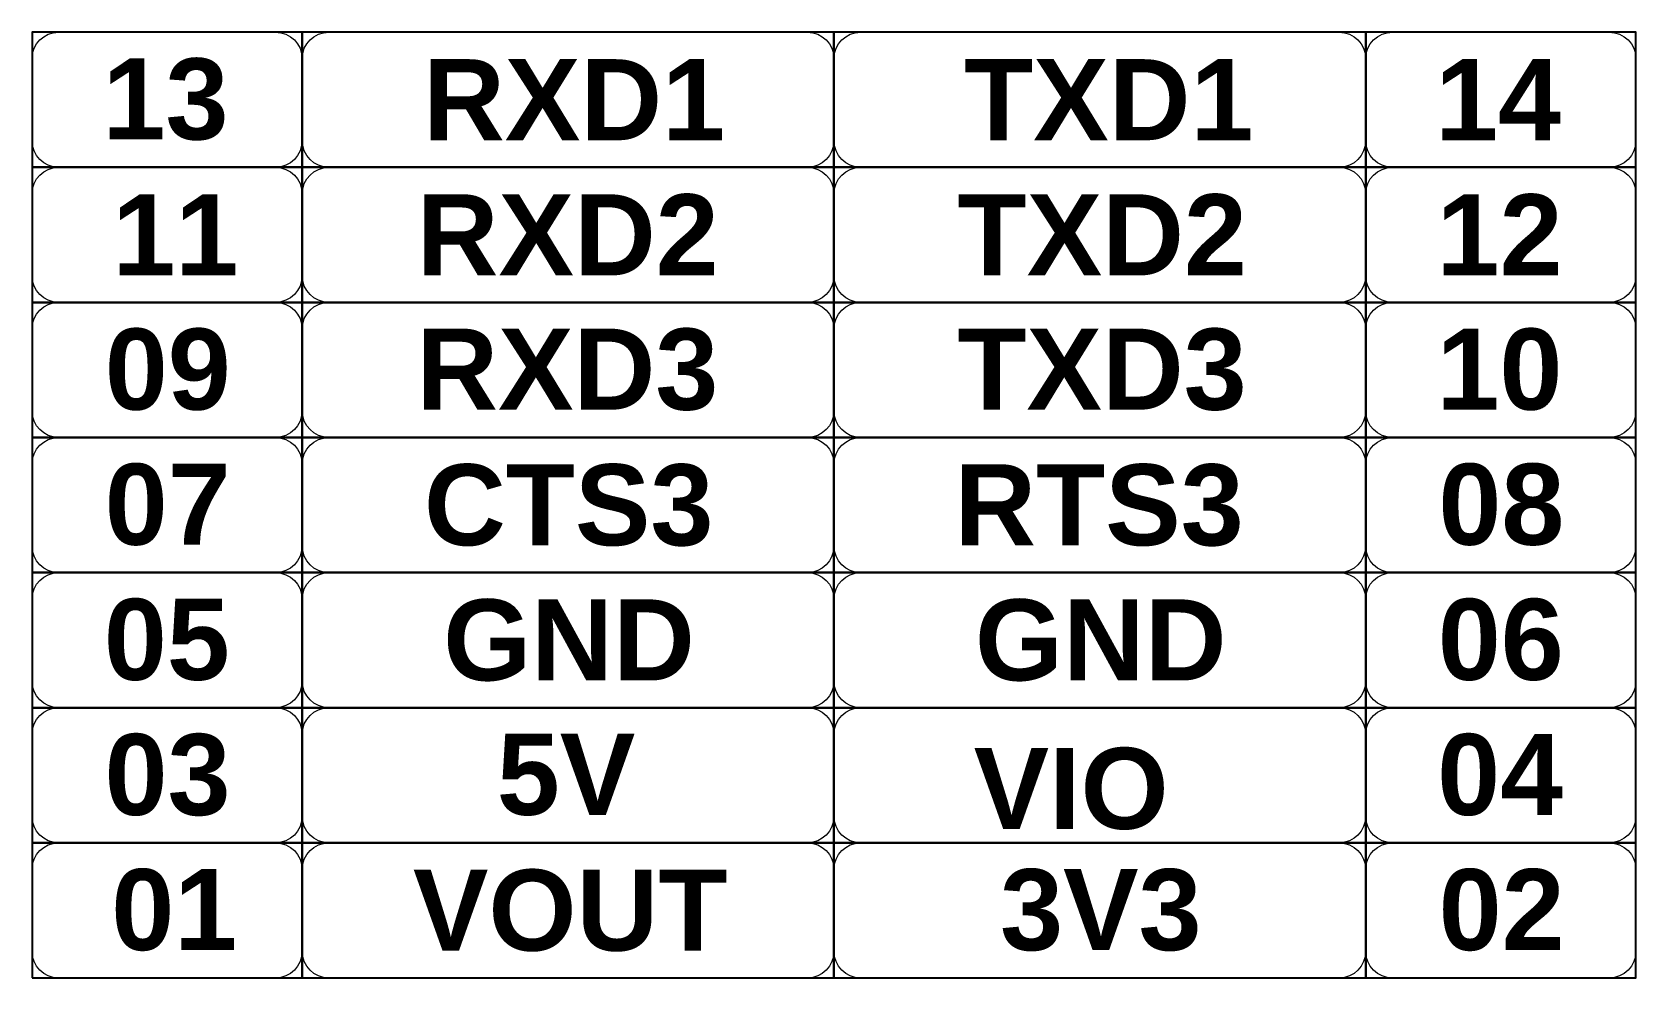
# Model space of a CAD drawing. Header units: inches. Extents: x -4.87 to -3.69, y 3.14 to 3.84.
import ezdxf

# ---------------------------------------------------------------- set-up
doc = ezdxf.new("R2010")
doc.units = ezdxf.units.IN
doc.header["$MEASUREMENT"] = 0
doc.layers.add('Layer 1', color=7, linetype='Continuous')
doc.styles.add('0', font='', dxfattribs={"height": 1})
doc.styles.add('1', font='', dxfattribs={"height": 1})
doc.styles.add('10', font='', dxfattribs={"height": 1})
doc.styles.add('11', font='', dxfattribs={"height": 1})
doc.styles.add('12', font='', dxfattribs={"height": 1})
doc.styles.add('13', font='', dxfattribs={"height": 1})
doc.styles.add('14', font='', dxfattribs={"height": 1})
doc.styles.add('15', font='', dxfattribs={"height": 1})
doc.styles.add('16', font='', dxfattribs={"height": 1})
doc.styles.add('17', font='', dxfattribs={"height": 1})
doc.styles.add('18', font='', dxfattribs={"height": 1})
doc.styles.add('19', font='', dxfattribs={"height": 1})
doc.styles.add('2', font='', dxfattribs={"height": 1})
doc.styles.add('20', font='', dxfattribs={"height": 1})
doc.styles.add('21', font='', dxfattribs={"height": 1})
doc.styles.add('22', font='', dxfattribs={"height": 1})
doc.styles.add('23', font='', dxfattribs={"height": 1})
doc.styles.add('24', font='', dxfattribs={"height": 1})
doc.styles.add('25', font='', dxfattribs={"height": 1})
doc.styles.add('26', font='', dxfattribs={"height": 1})
doc.styles.add('27', font='', dxfattribs={"height": 1})
doc.styles.add('3', font='', dxfattribs={"height": 1})
doc.styles.add('4', font='', dxfattribs={"height": 1})
doc.styles.add('5', font='', dxfattribs={"height": 1})
doc.styles.add('6', font='', dxfattribs={"height": 1})
doc.styles.add('7', font='', dxfattribs={"height": 1})
doc.styles.add('8', font='', dxfattribs={"height": 1})
doc.styles.add('9', font='', dxfattribs={"height": 1})
doc.styles.get('0').set_extended_font_data('Arial', bold=True)
doc.styles.get('1').set_extended_font_data('Arial', bold=True)
doc.styles.get('10').set_extended_font_data('Arial', bold=True)
doc.styles.get('11').set_extended_font_data('Arial', bold=True)
doc.styles.get('12').set_extended_font_data('Arial', bold=True)
doc.styles.get('13').set_extended_font_data('Arial', bold=True)
doc.styles.get('14').set_extended_font_data('Arial', bold=True)
doc.styles.get('15').set_extended_font_data('Arial', bold=True)
doc.styles.get('16').set_extended_font_data('Arial', bold=True)
doc.styles.get('17').set_extended_font_data('Arial', bold=True)
doc.styles.get('18').set_extended_font_data('Arial', bold=True)
doc.styles.get('19').set_extended_font_data('Arial', bold=True)
doc.styles.get('2').set_extended_font_data('Arial', bold=True)
doc.styles.get('20').set_extended_font_data('Arial', bold=True)
doc.styles.get('21').set_extended_font_data('Arial', bold=True)
doc.styles.get('22').set_extended_font_data('Arial', bold=True)
doc.styles.get('23').set_extended_font_data('Arial', bold=True)
doc.styles.get('24').set_extended_font_data('Arial', bold=True)
doc.styles.get('25').set_extended_font_data('Arial', bold=True)
doc.styles.get('26').set_extended_font_data('Arial', bold=True)
doc.styles.get('27').set_extended_font_data('Arial', bold=True)
doc.styles.get('3').set_extended_font_data('Arial', bold=True)
doc.styles.get('4').set_extended_font_data('Arial', bold=True)
doc.styles.get('5').set_extended_font_data('Arial', bold=True)
doc.styles.get('6').set_extended_font_data('Arial', bold=True)
doc.styles.get('7').set_extended_font_data('Arial', bold=True)
doc.styles.get('8').set_extended_font_data('Arial', bold=True)
doc.styles.get('9').set_extended_font_data('Arial', bold=True)

msp = doc.modelspace()

# ---------------------------------------------------------------- linework, layer by layer
at = {"layer": 'Layer 1', "color": 7, "lineweight": 25}
for points in [[(-4.873, 3.1384), (-4.673, 3.1384), (-4.673, 3.8384), (-4.873, 3.8384), (-4.873, 3.1384)], [(-4.873, 3.7384), (-3.6856, 3.7384), (-3.6856, 3.8384), (-4.873, 3.8384), (-4.873, 3.7384)], [(-4.673, 3.1384), (-4.2793, 3.1384), (-4.2793, 3.8384), (-4.673, 3.8384), (-4.673, 3.1384)], [(-4.2793, 3.1384), (-3.8856, 3.1384), (-3.8856, 3.8384), (-4.2793, 3.8384), (-4.2793, 3.1384)], [(-3.8856, 3.1384), (-3.6856, 3.1384), (-3.6856, 3.8384), (-3.8856, 3.8384), (-3.8856, 3.1384)], [(-4.873, 3.6384), (-3.6856, 3.6384), (-3.6856, 3.7384), (-4.873, 3.7384), (-4.873, 3.6384)], [(-4.873, 3.5384), (-3.6856, 3.5384), (-3.6856, 3.6384), (-4.873, 3.6384), (-4.873, 3.5384)], [(-4.873, 3.4384), (-3.6856, 3.4384), (-3.6856, 3.5384), (-4.873, 3.5384), (-4.873, 3.4384)], [(-4.873, 3.3384), (-3.6856, 3.3384), (-3.6856, 3.4384), (-4.873, 3.4384), (-4.873, 3.3384)], [(-4.873, 3.2384), (-3.6856, 3.2384), (-3.6856, 3.3384), (-4.873, 3.3384), (-4.873, 3.2384)], [(-4.873, 3.1384), (-3.6856, 3.1384), (-3.6856, 3.2384), (-4.873, 3.2384), (-4.873, 3.1384)]]:
    msp.add_lwpolyline(points, close=True, dxfattribs=at)
at = {"layer": 'Layer 1', "color": 250, "lineweight": 18}
for points in [[(-4.8533, 3.8384), (-4.6927, 3.8384)], [(-4.6533, 3.8384), (-4.299, 3.8384)], [(-4.2596, 3.8384), (-3.9053, 3.8384)], [(-3.8659, 3.8384), (-3.7053, 3.8384)], [(-4.873, 3.7581), (-4.873, 3.8188)], [(-4.673, 3.7581), (-4.673, 3.8188)], [(-4.673, 3.8188), (-4.673, 3.7581)], [(-4.2793, 3.7581), (-4.2793, 3.8188)], [(-4.2793, 3.8188), (-4.2793, 3.7581)], [(-3.8856, 3.7581), (-3.8856, 3.8188)], [(-3.8856, 3.8188), (-3.8856, 3.7581)], [(-3.6856, 3.8188), (-3.6856, 3.7581)], [(-4.6927, 3.7384), (-4.8533, 3.7384)], [(-4.8533, 3.7384), (-4.6927, 3.7384)], [(-4.299, 3.7384), (-4.6533, 3.7384)], [(-4.6533, 3.7384), (-4.299, 3.7384)], [(-3.9053, 3.7384), (-4.2596, 3.7384)], [(-4.2596, 3.7384), (-3.9053, 3.7384)], [(-3.7053, 3.7384), (-3.8659, 3.7384)], [(-3.8659, 3.7384), (-3.7053, 3.7384)], [(-4.873, 3.6581), (-4.873, 3.7188)], [(-4.673, 3.6581), (-4.673, 3.7188)], [(-4.673, 3.7188), (-4.673, 3.6581)], [(-4.2793, 3.6581), (-4.2793, 3.7188)], [(-4.2793, 3.7188), (-4.2793, 3.6581)], [(-3.8856, 3.6581), (-3.8856, 3.7188)], [(-3.8856, 3.7188), (-3.8856, 3.6581)], [(-3.6856, 3.7188), (-3.6856, 3.6581)], [(-4.6927, 3.6384), (-4.8533, 3.6384)], [(-4.8533, 3.6384), (-4.6927, 3.6384)], [(-4.299, 3.6384), (-4.6533, 3.6384)], [(-4.6533, 3.6384), (-4.299, 3.6384)], [(-3.9053, 3.6384), (-4.2596, 3.6384)], [(-4.2596, 3.6384), (-3.9053, 3.6384)], [(-3.7053, 3.6384), (-3.8659, 3.6384)], [(-3.8659, 3.6384), (-3.7053, 3.6384)], [(-4.873, 3.5581), (-4.873, 3.6188)], [(-4.673, 3.5581), (-4.673, 3.6188)], [(-4.673, 3.6188), (-4.673, 3.5581)], [(-4.2793, 3.5581), (-4.2793, 3.6188)], [(-4.2793, 3.6188), (-4.2793, 3.5581)], [(-3.8856, 3.5581), (-3.8856, 3.6188)], [(-3.8856, 3.6188), (-3.8856, 3.5581)], [(-3.6856, 3.6188), (-3.6856, 3.5581)], [(-4.6927, 3.5384), (-4.8533, 3.5384)], [(-4.8533, 3.5384), (-4.6927, 3.5384)], [(-4.299, 3.5384), (-4.6533, 3.5384)], [(-4.6533, 3.5384), (-4.299, 3.5384)], [(-3.9053, 3.5384), (-4.2596, 3.5384)], [(-4.2596, 3.5384), (-3.9053, 3.5384)], [(-3.7053, 3.5384), (-3.8659, 3.5384)], [(-3.8659, 3.5384), (-3.7053, 3.5384)], [(-4.873, 3.4581), (-4.873, 3.5188)], [(-4.673, 3.4581), (-4.673, 3.5188)], [(-4.673, 3.5188), (-4.673, 3.4581)], [(-4.2793, 3.4581), (-4.2793, 3.5188)], [(-4.2793, 3.5188), (-4.2793, 3.4581)], [(-3.8856, 3.4581), (-3.8856, 3.5188)], [(-3.8856, 3.5188), (-3.8856, 3.4581)], [(-3.6856, 3.5188), (-3.6856, 3.4581)], [(-4.6927, 3.4384), (-4.8533, 3.4384)], [(-4.8533, 3.4384), (-4.6927, 3.4384)], [(-4.299, 3.4384), (-4.6533, 3.4384)], [(-4.6533, 3.4384), (-4.299, 3.4384)], [(-3.9053, 3.4384), (-4.2596, 3.4384)], [(-4.2596, 3.4384), (-3.9053, 3.4384)], [(-3.7053, 3.4384), (-3.8659, 3.4384)], [(-3.8659, 3.4384), (-3.7053, 3.4384)], [(-4.873, 3.3581), (-4.873, 3.4188)], [(-4.673, 3.3581), (-4.673, 3.4188)], [(-4.673, 3.4188), (-4.673, 3.3581)], [(-4.2793, 3.3581), (-4.2793, 3.4188)], [(-4.2793, 3.4188), (-4.2793, 3.3581)], [(-3.8856, 3.3581), (-3.8856, 3.4188)], [(-3.8856, 3.4188), (-3.8856, 3.3581)], [(-3.6856, 3.4188), (-3.6856, 3.3581)], [(-4.6927, 3.3384), (-4.8533, 3.3384)], [(-4.8533, 3.3384), (-4.6927, 3.3384)], [(-4.299, 3.3384), (-4.6533, 3.3384)], [(-4.6533, 3.3384), (-4.299, 3.3384)], [(-3.9053, 3.3384), (-4.2596, 3.3384)], [(-4.2596, 3.3384), (-3.9053, 3.3384)], [(-3.7053, 3.3384), (-3.8659, 3.3384)], [(-3.8659, 3.3384), (-3.7053, 3.3384)], [(-4.873, 3.2581), (-4.873, 3.3188)], [(-4.673, 3.2581), (-4.673, 3.3188)], [(-4.673, 3.3188), (-4.673, 3.2581)], [(-4.2793, 3.2581), (-4.2793, 3.3188)], [(-4.2793, 3.3188), (-4.2793, 3.2581)], [(-3.8856, 3.2581), (-3.8856, 3.3188)], [(-3.8856, 3.3188), (-3.8856, 3.2581)], [(-3.6856, 3.3188), (-3.6856, 3.2581)], [(-4.6927, 3.2384), (-4.8533, 3.2384)], [(-4.8533, 3.2384), (-4.6927, 3.2384)], [(-4.299, 3.2384), (-4.6533, 3.2384)], [(-4.6533, 3.2384), (-4.299, 3.2384)], [(-3.9053, 3.2384), (-4.2596, 3.2384)], [(-4.2596, 3.2384), (-3.9053, 3.2384)], [(-3.7053, 3.2384), (-3.8659, 3.2384)], [(-3.8659, 3.2384), (-3.7053, 3.2384)], [(-4.873, 3.1581), (-4.873, 3.2188)], [(-4.673, 3.1581), (-4.673, 3.2188)], [(-4.673, 3.2188), (-4.673, 3.1581)], [(-4.2793, 3.1581), (-4.2793, 3.2188)], [(-4.2793, 3.2188), (-4.2793, 3.1581)], [(-3.8856, 3.1581), (-3.8856, 3.2188)], [(-3.8856, 3.2188), (-3.8856, 3.1581)], [(-3.6856, 3.2188), (-3.6856, 3.1581)], [(-4.6927, 3.1384), (-4.8533, 3.1384)], [(-4.299, 3.1384), (-4.6533, 3.1384)], [(-3.9053, 3.1384), (-4.2596, 3.1384)], [(-3.7053, 3.1384), (-3.8659, 3.1384)]]:
    msp.add_lwpolyline(points, dxfattribs=at)
for points in [[(-4.873, 3.8188), (-4.873, 3.8296), (-4.8641, 3.8384), (-4.8533, 3.8384)], [(-4.6927, 3.8384), (-4.6818, 3.8384), (-4.673, 3.8296), (-4.673, 3.8188)], [(-4.673, 3.8188), (-4.673, 3.8296), (-4.6641, 3.8384), (-4.6533, 3.8384)], [(-4.299, 3.8384), (-4.2881, 3.8384), (-4.2793, 3.8296), (-4.2793, 3.8188)], [(-4.2793, 3.8188), (-4.2793, 3.8296), (-4.2704, 3.8384), (-4.2596, 3.8384)], [(-3.9053, 3.8384), (-3.8944, 3.8384), (-3.8856, 3.8296), (-3.8856, 3.8188)], [(-3.8856, 3.8188), (-3.8856, 3.8296), (-3.8767, 3.8384), (-3.8659, 3.8384)], [(-3.7053, 3.8384), (-3.6944, 3.8384), (-3.6856, 3.8296), (-3.6856, 3.8188)], [(-4.8533, 3.7384), (-4.8641, 3.7384), (-4.873, 3.7473), (-4.873, 3.7581)], [(-4.673, 3.7581), (-4.673, 3.7473), (-4.6818, 3.7384), (-4.6927, 3.7384)], [(-4.6533, 3.7384), (-4.6641, 3.7384), (-4.673, 3.7473), (-4.673, 3.7581)], [(-4.2793, 3.7581), (-4.2793, 3.7473), (-4.2881, 3.7384), (-4.299, 3.7384)], [(-4.2596, 3.7384), (-4.2704, 3.7384), (-4.2793, 3.7473), (-4.2793, 3.7581)], [(-3.8856, 3.7581), (-3.8856, 3.7473), (-3.8944, 3.7384), (-3.9053, 3.7384)], [(-3.8659, 3.7384), (-3.8767, 3.7384), (-3.8856, 3.7473), (-3.8856, 3.7581)], [(-3.6856, 3.7581), (-3.6856, 3.7473), (-3.6944, 3.7384), (-3.7053, 3.7384)], [(-4.873, 3.7188), (-4.873, 3.7296), (-4.8641, 3.7384), (-4.8533, 3.7384)], [(-4.6927, 3.7384), (-4.6818, 3.7384), (-4.673, 3.7296), (-4.673, 3.7188)], [(-4.673, 3.7188), (-4.673, 3.7296), (-4.6641, 3.7384), (-4.6533, 3.7384)], [(-4.299, 3.7384), (-4.2881, 3.7384), (-4.2793, 3.7296), (-4.2793, 3.7188)], [(-4.2793, 3.7188), (-4.2793, 3.7296), (-4.2704, 3.7384), (-4.2596, 3.7384)], [(-3.9053, 3.7384), (-3.8944, 3.7384), (-3.8856, 3.7296), (-3.8856, 3.7188)], [(-3.8856, 3.7188), (-3.8856, 3.7296), (-3.8767, 3.7384), (-3.8659, 3.7384)], [(-3.7053, 3.7384), (-3.6944, 3.7384), (-3.6856, 3.7296), (-3.6856, 3.7188)], [(-4.8533, 3.6384), (-4.8641, 3.6384), (-4.873, 3.6473), (-4.873, 3.6581)], [(-4.673, 3.6581), (-4.673, 3.6473), (-4.6818, 3.6384), (-4.6927, 3.6384)], [(-4.6533, 3.6384), (-4.6641, 3.6384), (-4.673, 3.6473), (-4.673, 3.6581)], [(-4.2793, 3.6581), (-4.2793, 3.6473), (-4.2881, 3.6384), (-4.299, 3.6384)], [(-4.2596, 3.6384), (-4.2704, 3.6384), (-4.2793, 3.6473), (-4.2793, 3.6581)], [(-3.8856, 3.6581), (-3.8856, 3.6473), (-3.8944, 3.6384), (-3.9053, 3.6384)], [(-3.8659, 3.6384), (-3.8767, 3.6384), (-3.8856, 3.6473), (-3.8856, 3.6581)], [(-3.6856, 3.6581), (-3.6856, 3.6473), (-3.6944, 3.6384), (-3.7053, 3.6384)], [(-4.873, 3.6188), (-4.873, 3.6296), (-4.8641, 3.6384), (-4.8533, 3.6384)], [(-4.6927, 3.6384), (-4.6818, 3.6384), (-4.673, 3.6296), (-4.673, 3.6188)], [(-4.673, 3.6188), (-4.673, 3.6296), (-4.6641, 3.6384), (-4.6533, 3.6384)], [(-4.299, 3.6384), (-4.2881, 3.6384), (-4.2793, 3.6296), (-4.2793, 3.6188)], [(-4.2793, 3.6188), (-4.2793, 3.6296), (-4.2704, 3.6384), (-4.2596, 3.6384)], [(-3.9053, 3.6384), (-3.8944, 3.6384), (-3.8856, 3.6296), (-3.8856, 3.6188)], [(-3.8856, 3.6188), (-3.8856, 3.6296), (-3.8767, 3.6384), (-3.8659, 3.6384)], [(-3.7053, 3.6384), (-3.6944, 3.6384), (-3.6856, 3.6296), (-3.6856, 3.6188)], [(-4.8533, 3.5384), (-4.8641, 3.5384), (-4.873, 3.5473), (-4.873, 3.5581)], [(-4.673, 3.5581), (-4.673, 3.5473), (-4.6818, 3.5384), (-4.6927, 3.5384)], [(-4.6533, 3.5384), (-4.6641, 3.5384), (-4.673, 3.5473), (-4.673, 3.5581)], [(-4.2793, 3.5581), (-4.2793, 3.5473), (-4.2881, 3.5384), (-4.299, 3.5384)], [(-4.2596, 3.5384), (-4.2704, 3.5384), (-4.2793, 3.5473), (-4.2793, 3.5581)], [(-3.8856, 3.5581), (-3.8856, 3.5473), (-3.8944, 3.5384), (-3.9053, 3.5384)], [(-3.8659, 3.5384), (-3.8767, 3.5384), (-3.8856, 3.5473), (-3.8856, 3.5581)], [(-3.6856, 3.5581), (-3.6856, 3.5473), (-3.6944, 3.5384), (-3.7053, 3.5384)], [(-4.873, 3.5188), (-4.873, 3.5296), (-4.8641, 3.5384), (-4.8533, 3.5384)], [(-4.6927, 3.5384), (-4.6818, 3.5384), (-4.673, 3.5296), (-4.673, 3.5188)], [(-4.673, 3.5188), (-4.673, 3.5296), (-4.6641, 3.5384), (-4.6533, 3.5384)], [(-4.299, 3.5384), (-4.2881, 3.5384), (-4.2793, 3.5296), (-4.2793, 3.5188)], [(-4.2793, 3.5188), (-4.2793, 3.5296), (-4.2704, 3.5384), (-4.2596, 3.5384)], [(-3.9053, 3.5384), (-3.8944, 3.5384), (-3.8856, 3.5296), (-3.8856, 3.5188)], [(-3.8856, 3.5188), (-3.8856, 3.5296), (-3.8767, 3.5384), (-3.8659, 3.5384)], [(-3.7053, 3.5384), (-3.6944, 3.5384), (-3.6856, 3.5296), (-3.6856, 3.5188)], [(-4.8533, 3.4384), (-4.8641, 3.4384), (-4.873, 3.4473), (-4.873, 3.4581)], [(-4.673, 3.4581), (-4.673, 3.4473), (-4.6818, 3.4384), (-4.6927, 3.4384)], [(-4.6533, 3.4384), (-4.6641, 3.4384), (-4.673, 3.4473), (-4.673, 3.4581)], [(-4.2793, 3.4581), (-4.2793, 3.4473), (-4.2881, 3.4384), (-4.299, 3.4384)], [(-4.2596, 3.4384), (-4.2704, 3.4384), (-4.2793, 3.4473), (-4.2793, 3.4581)], [(-3.8856, 3.4581), (-3.8856, 3.4473), (-3.8944, 3.4384), (-3.9053, 3.4384)], [(-3.8659, 3.4384), (-3.8767, 3.4384), (-3.8856, 3.4473), (-3.8856, 3.4581)], [(-3.6856, 3.4581), (-3.6856, 3.4473), (-3.6944, 3.4384), (-3.7053, 3.4384)], [(-4.873, 3.4188), (-4.873, 3.4296), (-4.8641, 3.4384), (-4.8533, 3.4384)], [(-4.6927, 3.4384), (-4.6818, 3.4384), (-4.673, 3.4296), (-4.673, 3.4188)], [(-4.673, 3.4188), (-4.673, 3.4296), (-4.6641, 3.4384), (-4.6533, 3.4384)], [(-4.299, 3.4384), (-4.2881, 3.4384), (-4.2793, 3.4296), (-4.2793, 3.4188)], [(-4.2793, 3.4188), (-4.2793, 3.4296), (-4.2704, 3.4384), (-4.2596, 3.4384)], [(-3.9053, 3.4384), (-3.8944, 3.4384), (-3.8856, 3.4296), (-3.8856, 3.4188)], [(-3.8856, 3.4188), (-3.8856, 3.4296), (-3.8767, 3.4384), (-3.8659, 3.4384)], [(-3.7053, 3.4384), (-3.6944, 3.4384), (-3.6856, 3.4296), (-3.6856, 3.4188)], [(-4.8533, 3.3384), (-4.8641, 3.3384), (-4.873, 3.3473), (-4.873, 3.3581)], [(-4.673, 3.3581), (-4.673, 3.3473), (-4.6818, 3.3384), (-4.6927, 3.3384)], [(-4.6533, 3.3384), (-4.6641, 3.3384), (-4.673, 3.3473), (-4.673, 3.3581)], [(-4.2793, 3.3581), (-4.2793, 3.3473), (-4.2881, 3.3384), (-4.299, 3.3384)], [(-4.2596, 3.3384), (-4.2704, 3.3384), (-4.2793, 3.3473), (-4.2793, 3.3581)], [(-3.8856, 3.3581), (-3.8856, 3.3473), (-3.8944, 3.3384), (-3.9053, 3.3384)], [(-3.8659, 3.3384), (-3.8767, 3.3384), (-3.8856, 3.3473), (-3.8856, 3.3581)], [(-3.6856, 3.3581), (-3.6856, 3.3473), (-3.6944, 3.3384), (-3.7053, 3.3384)], [(-4.873, 3.3188), (-4.873, 3.3296), (-4.8641, 3.3384), (-4.8533, 3.3384)], [(-4.6927, 3.3384), (-4.6818, 3.3384), (-4.673, 3.3296), (-4.673, 3.3188)], [(-4.673, 3.3188), (-4.673, 3.3296), (-4.6641, 3.3384), (-4.6533, 3.3384)], [(-4.299, 3.3384), (-4.2881, 3.3384), (-4.2793, 3.3296), (-4.2793, 3.3188)], [(-4.2793, 3.3188), (-4.2793, 3.3296), (-4.2704, 3.3384), (-4.2596, 3.3384)], [(-3.9053, 3.3384), (-3.8944, 3.3384), (-3.8856, 3.3296), (-3.8856, 3.3188)], [(-3.8856, 3.3188), (-3.8856, 3.3296), (-3.8767, 3.3384), (-3.8659, 3.3384)], [(-3.7053, 3.3384), (-3.6944, 3.3384), (-3.6856, 3.3296), (-3.6856, 3.3188)], [(-4.8533, 3.2384), (-4.8641, 3.2384), (-4.873, 3.2473), (-4.873, 3.2581)], [(-4.673, 3.2581), (-4.673, 3.2473), (-4.6818, 3.2384), (-4.6927, 3.2384)], [(-4.6533, 3.2384), (-4.6641, 3.2384), (-4.673, 3.2473), (-4.673, 3.2581)], [(-4.2793, 3.2581), (-4.2793, 3.2473), (-4.2881, 3.2384), (-4.299, 3.2384)], [(-4.2596, 3.2384), (-4.2704, 3.2384), (-4.2793, 3.2473), (-4.2793, 3.2581)], [(-3.8856, 3.2581), (-3.8856, 3.2473), (-3.8944, 3.2384), (-3.9053, 3.2384)], [(-3.8659, 3.2384), (-3.8767, 3.2384), (-3.8856, 3.2473), (-3.8856, 3.2581)], [(-3.6856, 3.2581), (-3.6856, 3.2473), (-3.6944, 3.2384), (-3.7053, 3.2384)], [(-4.873, 3.2188), (-4.873, 3.2296), (-4.8641, 3.2384), (-4.8533, 3.2384)], [(-4.6927, 3.2384), (-4.6818, 3.2384), (-4.673, 3.2296), (-4.673, 3.2188)], [(-4.673, 3.2188), (-4.673, 3.2296), (-4.6641, 3.2384), (-4.6533, 3.2384)], [(-4.299, 3.2384), (-4.2881, 3.2384), (-4.2793, 3.2296), (-4.2793, 3.2188)], [(-4.2793, 3.2188), (-4.2793, 3.2296), (-4.2704, 3.2384), (-4.2596, 3.2384)], [(-3.9053, 3.2384), (-3.8944, 3.2384), (-3.8856, 3.2296), (-3.8856, 3.2188)], [(-3.8856, 3.2188), (-3.8856, 3.2296), (-3.8767, 3.2384), (-3.8659, 3.2384)], [(-3.7053, 3.2384), (-3.6944, 3.2384), (-3.6856, 3.2296), (-3.6856, 3.2188)], [(-4.8533, 3.1384), (-4.8641, 3.1384), (-4.873, 3.1473), (-4.873, 3.1581)], [(-4.673, 3.1581), (-4.673, 3.1473), (-4.6818, 3.1384), (-4.6927, 3.1384)], [(-4.6533, 3.1384), (-4.6641, 3.1384), (-4.673, 3.1473), (-4.673, 3.1581)], [(-4.2793, 3.1581), (-4.2793, 3.1473), (-4.2881, 3.1384), (-4.299, 3.1384)], [(-4.2596, 3.1384), (-4.2704, 3.1384), (-4.2793, 3.1473), (-4.2793, 3.1581)], [(-3.8856, 3.1581), (-3.8856, 3.1473), (-3.8944, 3.1384), (-3.9053, 3.1384)], [(-3.8659, 3.1384), (-3.8767, 3.1384), (-3.8856, 3.1473), (-3.8856, 3.1581)], [(-3.6856, 3.1581), (-3.6856, 3.1473), (-3.6944, 3.1384), (-3.7053, 3.1384)]]:
    msp.add_open_spline(points, degree=3, dxfattribs=at)

# ---------------------------------------------------------------- texts
at = {"layer": 'Layer 1', "color": 7}
for s, style, p in [('13', '21', (-4.8208, 3.759)), ('RXD1', '14', (-4.5835, 3.7584)), ('TXD1', '7', (-4.183, 3.7584)), ('14', '0', (-3.8342, 3.7584)), ('11', '22', (-4.8135, 3.6584)), ('RXD2', '15', (-4.5882, 3.6584)), ('TXD2', '8', (-4.1878, 3.6584)), ('12', '1', (-3.8331, 3.6584)), ('09', '23', (-4.8191, 3.559)), ('RXD3', '16', (-4.5885, 3.559)), ('TXD3', '9', (-4.188, 3.559)), ('10', '2', (-3.8332, 3.559)), ('07', '24', (-4.8192, 3.459)), ('CTS3', '17', (-4.5828, 3.4586)), ('RTS3', '10', (-4.1902, 3.4586)), ('08', '3', (-3.8318, 3.459)), ('05', '25', (-4.8198, 3.359)), ('06', '4', (-3.8322, 3.359)), ('GND', '18', (-4.5686, 3.3586)), ('GND', '11', (-4.1749, 3.3586)), ('03', '26', (-4.8193, 3.259)), ('5V', '19', (-4.5289, 3.2591)), ('04', '5', (-3.8327, 3.259)), ('VIO', '12', (-4.1759, 3.2487)), ('01', '27', (-4.8143, 3.159)), ('VOUT', '20', (-4.591, 3.1586)), ('3V3', '13', (-4.1563, 3.159)), ('02', '6', (-3.8316, 3.159))]:
    msp.add_text(s, height=0.06, dxfattribs=dict(at, style=style)).set_placement(p)

doc.saveas('drawing.dxf')
